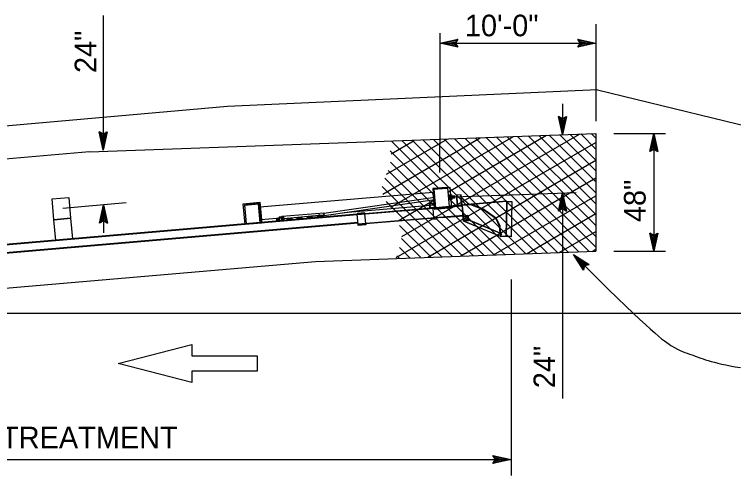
# Model space of a CAD drawing. Extents: x -893 to 867, y -474 to 712.
# Drawn here: x -108.3 to 124.6, y 15.5 to 165.1 of the extents above; entities that cross this region are included whole.
import ezdxf

# ---------------------------------------------------------------- set-up
doc = ezdxf.new("R2010")
doc.units = 0
for name, color, linetype in [('11 Undefined', 7, 'Continuous'), ('60 Nongeo Data', 7, 'Continuous'), ('pp_PRESENTATION', 7, 'Continuous'), ('tcd_BARRIER-CONC', 7, 'Continuous'), ('tcd_BARRIER-CONC-anno', 7, 'Continuous')]:
    doc.layers.add(name, color=color, linetype=linetype)

# ---------------------------------------------------------------- blocks, each defined once
blk = doc.blocks.new('AHT')
at = {"layer": '60 Nongeo Data'}
blk.add_lwpolyline([(-5.9055, 1.3189), (0, 0), (-5.9059, -1.3094), (-5.6957, -0.9602), (-1.3693, -0.0035), (-5.6968, 0.9693), (-5.4886, 0.6205), (-2.7193, 0.002), (-5.4858, -0.6114), (-5.2756, -0.2622), (-4.0791, 0.0031), (-5.2799, 0.2713), (-5.1181, 0), (-5.9059, -1.3094), (-5.1181, 0)], close=True, dxfattribs=at)

msp = doc.modelspace()

# ---------------------------------------------------------------- linework, layer by layer
at = {"layer": '11 Undefined'}
for p, q in [((17.11, 93.05), (74.7, 126.3)), ((32.09, 107.47), (63.99, 125.89)), ((61.48, 125.79), (80.02, 107.24)), ((64.88, 125.92), (80.02, 110.78)), ((68.28, 126.05), (80.02, 114.31)), ((71.69, 126.18), (80.02, 117.85)), ((75.09, 126.32), (80.02, 121.38)), ((78.5, 126.45), (80.02, 124.92)), ((10.98, 106.83), (42.56, 125.06)), ((12.24, 113.33), (31.84, 124.65)), ((13.54, 102.53), (53.27, 125.47)), ((13.65, 119.92), (21.13, 124.24)), ((13.82, 123.95), (29.23, 108.54)), ((15.34, 86.25), (80.02, 123.6)), ((17.22, 124.09), (53.93, 87.38)), ((20.62, 124.22), (57.35, 87.49)), ((24.03, 124.35), (60.76, 87.61)), ((27.43, 124.48), (64.18, 87.73)), ((30.84, 124.61), (67.6, 87.85)), ((34.24, 124.74), (71.02, 87.97)), ((37.65, 124.87), (74.44, 88.08)), ((41.05, 125), (77.85, 88.2)), ((44.45, 125.13), (80.02, 89.56)), ((47.86, 125.27), (80.02, 93.1)), ((51.26, 125.4), (80.02, 96.64)), ((54.67, 125.53), (80.02, 100.17)), ((58.07, 125.66), (80.02, 103.71)), ((13.34, 120.89), (27.77, 106.47)), ((13.52, 117.18), (28.07, 102.63)), ((25.6, 86.4), (80.02, 117.83)), ((12.69, 114.47), (40.26, 86.91)), ((11.64, 111.99), (36.84, 86.79)), ((36.23, 86.77), (80.02, 112.05)), ((10.82, 109.27), (33.42, 86.67)), ((15.94, 98.14), (27.88, 105.04)), ((32.28, 105.49), (50.51, 87.26)), ((46.86, 87.13), (80.02, 106.28)), ((12.13, 104.42), (30, 86.55)), ((31.5, 102.73), (47.09, 87.14)), ((28.24, 102.46), (43.67, 87.02)), ((57.5, 87.5), (80.02, 100.51)), ((16.37, 96.65), (26.59, 86.44)), ((68.13, 87.87), (80.02, 94.73)), ((17.04, 92.45), (23.17, 86.32)), ((16.43, 89.52), (19.75, 86.2)), ((78.77, 88.23), (80.02, 88.96)), ((15.57, 86.84), (16.33, 86.08))]:
    msp.add_line(p, q, dxfattribs=at)
at = {"layer": 'pp_PRESENTATION'}
for p, q in [((-74.72, 51.87), (-50.81, 58.01)), ((-50.81, 58.01), (-50.81, 54.37)), ((-50.81, 54.37), (-29.72, 54.37)), ((-29.72, 54.37), (-29.72, 51.87)), ((-50.82, 45.73), (-74.72, 51.87)), ((-29.72, 51.87), (-29.72, 49.37)), ((-29.72, 49.37), (-50.82, 49.37)), ((-50.82, 49.37), (-50.82, 45.73))]:
    msp.add_line(p, q, dxfattribs=at)
at = {"layer": 'tcd_BARRIER-CONC'}
for p, q in [((80.54, 140.66), (-39.31, 135.22)), ((80.54, 140.66), (279.88, 91.83)), ((-39.33, 135.22), (-198.54, 121.11)), ((-83.99, 120.53), (80.02, 126.51)), ((80.02, 126.51), (80.02, 88.28)), ((-83.99, 120.53), (-360.41, 96.7)), ((27.28, 107.39), (-28.79, 102.63)), ((31.67, 108.99), (27.18, 108.61)), ((27.18, 108.61), (27.43, 105.66)), ((27.43, 105.66), (27.28, 107.39)), ((27.4, 108.42), (31.69, 108.78)), ((27.63, 105.69), (27.4, 108.42)), ((32.05, 108.81), (27.56, 108.43)), ((27.56, 108.43), (28.07, 102.38)), ((31.69, 108.78), (31.67, 108.99)), ((32.57, 102.76), (32.05, 108.81)), ((27.79, 105.71), (-8.08, 100.5)), ((-8.03, 99.89), (27.84, 105.1)), ((27.48, 105.04), (27.67, 102.75)), ((27.63, 103.3), (27.48, 105.04)), ((27.88, 102.77), (27.68, 105.07)), ((32.24, 106.62), (32.52, 106.64)), ((32.38, 104.95), (32.24, 106.62)), ((32.3, 105.93), (32.59, 105.77)), ((32.3, 105.85), (32.6, 105.68)), ((32.66, 104.97), (32.38, 104.95)), ((32.52, 106.64), (32.66, 104.97)), ((32.52, 106.52), (33.29, 106.59)), ((32.65, 105.09), (32.52, 106.52)), ((32.56, 106.17), (33.32, 106.23)), ((32.62, 105.45), (33.38, 105.52)), ((32.65, 105.09), (33.41, 105.16)), ((33.45, 105.33), (33.36, 106.43)), ((33.37, 106.29), (34.11, 106.35)), ((34.18, 105.53), (33.44, 105.47)), ((33.46, 106.29), (33.53, 105.48)), ((33.55, 106.18), (33.6, 105.61)), ((33.62, 106.31), (33.69, 105.49)), ((33.71, 106.19), (33.76, 105.62)), ((33.78, 106.32), (33.85, 105.5)), ((33.88, 106.21), (33.92, 105.64)), ((33.95, 106.34), (34.02, 105.52)), ((33.95, 106.34), (34.02, 105.52)), ((34.04, 106.22), (34.09, 105.65)), ((34.04, 106.22), (34.09, 105.65)), ((34.11, 106.35), (34.18, 105.53)), ((34.11, 106.35), (34.18, 105.53)), ((36.39, 106.55), (34.76, 106.42)), ((34.76, 106.42), (35.03, 103.15)), ((34.91, 106.43), (35.18, 103.16)), ((36.51, 103.27), (36.24, 106.54)), ((36.45, 105.87), (36.39, 106.55)), ((36.66, 103.28), (36.45, 105.87)), ((36.46, 105.73), (39.11, 103.49)), ((-33.39, 103.51), (-28.89, 103.9)), ((-33.37, 103.31), (-33.39, 103.51)), ((-28.89, 103.9), (-28.36, 97.59)), ((-28.79, 102.63), (-28.44, 98.55)), ((-1.51, 100.83), (27.63, 103.3)), ((35.46, 103), (2.74, 100.22)), ((2.75, 100.16), (36.85, 102.99)), ((5.19, 100.48), (36.68, 103.09)), ((26.23, 102.22), (26.11, 103.65)), ((26.3, 103.87), (27.73, 103.99)), ((26.43, 102.24), (26.32, 103.57)), ((26.42, 103.68), (27.03, 103.73)), ((26.42, 102.44), (27.74, 102.55)), ((27.03, 103.73), (27.75, 103.79)), ((27.73, 103.99), (27.93, 104.01)), ((27.79, 103.27), (27.73, 103.99)), ((27.75, 103.79), (27.73, 103.99)), ((27.99, 103.35), (27.78, 103.33)), ((27.84, 102.66), (27.79, 103.27)), ((27.8, 103.18), (28, 103.19)), ((28.01, 103.04), (27.81, 103.02)), ((28.05, 102.58), (27.93, 104.01)), ((32.57, 102.76), (28.07, 102.38)), ((29.79, 102.52), (36.68, 103.09)), ((29.79, 102.52), (30.42, 102.57)), ((29.79, 102.52), (30.24, 102.56)), ((30.32, 102.57), (30.32, 102.61)), ((30.42, 102.57), (30.42, 102.62)), ((39.56, 103.52), (32.58, 102.94)), ((32.59, 102.79), (32.58, 102.94)), ((36.67, 103.13), (32.59, 102.79)), ((38.3, 103.42), (36.66, 103.28)), ((37.09, 98.07), (36.66, 103.28)), ((39.53, 103.37), (36.67, 103.13)), ((36.68, 103.09), (36.84, 103.1)), ((37.12, 99.75), (36.84, 103.1)), ((38.3, 103.42), (40.75, 103.62)), ((43.36, 101.87), (39.53, 103.37)), ((51.19, 104.49), (39.56, 103.52)), ((43.43, 102.01), (39.56, 103.52)), ((39.79, 103.43), (39.78, 103.54)), ((51.19, 104.38), (39.79, 103.43)), ((50.91, 92.99), (51.19, 104.49)), ((51.03, 93.1), (51.3, 104.38)), ((51.19, 104.38), (51.18, 104.49)), ((51.19, 104.49), (52.81, 104.45)), ((51.3, 104.38), (52.81, 104.34)), ((52.81, 104.45), (52.55, 92.95)), ((52.81, 104.45), (52.55, 92.95)), ((2.74, 100.27), (-337.15, 70.98)), ((-337.15, 70.93), (2.74, 100.23)), ((-8.09, 100.68), (-21.58, 99.53)), ((-9.73, 100.54), (-9.65, 99.64)), ((-8.09, 100.68), (-8.02, 99.78)), ((-8.02, 99.78), (-8.09, 100.68)), ((-8.09, 100.68), (-8.02, 99.78)), ((5.16, 100.78), (2.71, 100.58)), ((2.71, 100.58), (2.74, 100.27)), ((5.19, 100.48), (2.74, 100.27)), ((3.01, 96.93), (2.74, 100.27)), ((3.01, 96.93), (2.74, 100.27)), ((5.19, 100.48), (5.16, 100.78)), ((5.47, 97.13), (5.19, 100.48)), ((26.23, 102.22), (26.43, 102.24)), ((26.43, 102.24), (26.42, 102.44)), ((26.43, 102.24), (27.86, 102.36)), ((27.52, 99.07), (27.26, 102.2)), ((47.66, 98.83), (43.36, 101.87)), ((47.78, 98.94), (43.43, 102.01)), ((-28.44, 98.55), (-21, 99.18)), ((-23.38, 98.97), (-22.64, 99.03)), ((-23.31, 98.15), (-23.38, 98.97)), ((-23.31, 98.15), (-23.38, 98.97)), ((-22.57, 98.21), (-23.31, 98.15)), ((-23.24, 98.28), (-23.29, 98.85)), ((-23.24, 98.28), (-23.29, 98.85)), ((-23.15, 98.16), (-23.22, 98.98)), ((-23.15, 98.16), (-23.22, 98.98)), ((-23.07, 98.3), (-23.12, 98.86)), ((-22.98, 98.18), (-23.05, 99)), ((-22.91, 98.31), (-22.96, 98.88)), ((-22.82, 98.19), (-22.89, 99.01)), ((-22.75, 98.32), (-22.8, 98.89)), ((-22.66, 98.21), (-22.72, 99.02)), ((-22.65, 99.17), (-22.56, 98.07)), ((-21.85, 99.41), (-22.61, 99.34)), ((-21.82, 99.05), (-22.58, 98.98)), ((-21.76, 98.33), (-22.52, 98.27)), ((-21.86, 99.53), (-21.58, 99.55)), ((-21.74, 98.15), (-21.86, 99.53)), ((-21.85, 99.41), (-21.74, 98.15)), ((-21.5, 98.65), (-21.8, 98.82)), ((-21.5, 98.57), (-21.79, 98.73)), ((-21.58, 99.55), (-21.46, 98.17)), ((-21.17, 99.57), (-21.05, 98.21)), ((-12.14, 99.61), (-21.08, 98.85)), ((-20.02, 98.48), (-20, 98.58)), ((-20.02, 98.48), (-20.01, 98.37)), ((-19.27, 98.82), (-18.66, 98.88)), ((-19.11, 98.56), (-19.14, 98.65)), ((-19.11, 98.56), (-19.1, 98.44)), ((-18.81, 98.4), (-19.1, 98.48)), ((-18.64, 98.88), (-17.79, 98.48)), ((-16.75, 98.76), (-16.74, 98.86)), ((-16.75, 98.76), (-16.74, 98.65)), ((-16.01, 99.1), (-15.39, 99.15)), ((-15.84, 98.83), (-15.87, 98.93)), ((-15.84, 98.83), (-15.83, 98.72)), ((-15.54, 98.67), (-15.84, 98.76)), ((-15.37, 99.15), (-14.52, 98.76)), ((-13.48, 99.03), (-13.47, 99.14)), ((-13.48, 99.03), (-13.47, 98.92)), ((-12.74, 99.38), (-12.12, 99.43)), ((-12.57, 99.11), (-12.6, 99.21)), ((-12.57, 99.11), (-12.56, 99)), ((-12.27, 98.95), (-12.57, 99.03)), ((-12.14, 99.61), (-8.03, 99.96)), ((-8.03, 99.96), (-12.14, 99.61)), ((-12.12, 99.43), (-12.1, 99.43)), ((-12.12, 99.43), (-11.26, 99.04)), ((-12.1, 99.43), (-11.25, 99.04)), ((-10.21, 99.31), (-10.2, 99.41)), ((-10.21, 99.31), (-10.2, 99.2)), ((-9.47, 99.66), (-8.02, 99.78)), ((-9.31, 99.39), (-9.33, 99.49)), ((-9.31, 99.39), (-9.3, 99.28)), ((-9.31, 99.32), (-9, 99.23)), ((-9.01, 99.23), (-9.3, 99.31)), ((37.11, 99.86), (3.01, 97.04)), ((36.96, 99.74), (5.47, 97.13)), ((26.74, 98.58), (26.71, 98.89)), ((28.37, 98.72), (26.74, 98.58)), ((28.35, 99.03), (28.37, 98.72)), ((30.42, 99.2), (30.43, 99.09)), ((36.97, 99.63), (30.43, 99.09)), ((37.12, 99.75), (36.96, 99.74)), ((36.97, 99.63), (36.97, 99.6)), ((36.97, 99.63), (36.98, 99.51)), ((36.97, 99.63), (37.09, 98.16)), ((36.97, 99.6), (37.09, 98.15)), ((36.97, 99.6), (37.09, 98.16)), ((38.51, 99.83), (37.04, 99.71)), ((37.09, 98.07), (37.49, 99.01)), ((37.09, 98.16), (37.09, 98.16)), ((37.09, 98.16), (37.09, 98.16)), ((49.11, 93.04), (37.09, 98.07)), ((37.23, 98.31), (37.13, 99.48)), ((37.13, 98.15), (37.82, 97.85)), ((38.65, 98.19), (37.18, 98.07)), ((37.21, 99.57), (38.37, 99.66)), ((38.48, 98.34), (37.32, 98.24)), ((49.48, 93.9), (37.46, 98.93)), ((49.51, 93.98), (37.49, 99.01)), ((49.15, 93.12), (37.82, 97.85)), ((38.56, 98.42), (38.46, 99.59)), ((38.6, 99.77), (38.72, 98.3)), ((48.83, 96.44), (47.66, 98.83)), ((48.98, 96.48), (47.78, 98.94)), ((2.96, 97.58), (-337.05, 68.27)), ((-337.05, 68.23), (2.96, 97.54)), ((-31.04, 97.36), (-33.21, 97.17)), ((-30.5, 97.4), (-31.4, 97.33)), ((-30.86, 97.37), (-31.04, 97.36)), ((5.47, 97.13), (3.01, 96.93)), ((3.04, 96.62), (3.01, 96.93)), ((5.49, 96.82), (3.04, 96.62)), ((5.47, 97.13), (5.49, 96.82)), ((49.11, 93.04), (48.83, 96.44)), ((49.27, 93.05), (48.98, 96.48)), ((49.11, 93.04), (49.51, 93.98)), ((49.11, 93.04), (49.27, 93.05)), ((52.55, 92.95), (49.11, 93.04)), ((49.27, 93.03), (49.27, 93.14)), ((50.92, 93.1), (49.27, 93.14)), ((52.56, 93.06), (51.03, 93.1)), ((-10.79, 84.96), (80.02, 88.28)), ((-204.94, 68.23), (-10.79, 84.96)), ((-330.11, 68.23), (383.09, 68.23))]:
    msp.add_line(p, q, dxfattribs=at)
for points in [[(27.27, 108.61), (32.67, 109.09), (33.26, 102.35), (27.87, 101.87)], [(-96.1, 105.26), (-90.71, 105.74), (-90.11, 99), (-95.51, 98.52)], [(-34.21, 103.7), (-28.81, 104.18), (-28.22, 97.44), (-33.62, 96.96)], [(-29.25, 103.69), (-33.76, 103.3), (-33.72, 103.26), (-29.24, 103.65)], [(-33.76, 103.3), (-33.23, 97.15), (-33.19, 97.16), (-33.72, 103.26)], [(-28.7, 97.54), (-29.22, 103.67), (-29.26, 103.66), (-28.74, 97.54)], [(-95.51, 98.52), (-90.11, 99), (-89.52, 92.26), (-94.92, 91.78)], [(-20, 98.59), (-20, 98.64), (-19.98, 98.68), (-19.94, 98.73), (-19.89, 98.78), (-19.83, 98.81), (-19.76, 98.84), (-19.68, 98.86), (-19.59, 98.87), (-19.51, 98.88), (-19.43, 98.87), (-19.35, 98.85), (-19.28, 98.83), (-19.22, 98.79), (-19.18, 98.75), (-19.15, 98.71), (-19.14, 98.66), (-19.14, 98.61), (-19.16, 98.56), (-19.2, 98.51), (-19.25, 98.47), (-19.31, 98.43), (-19.39, 98.4), (-19.47, 98.38), (-19.55, 98.37), (-19.63, 98.37), (-19.72, 98.37), (-19.79, 98.39), (-19.86, 98.42), (-19.92, 98.45), (-19.96, 98.49), (-19.99, 98.54)], [(-19.98, 98.59), (-19.98, 98.64), (-19.96, 98.68), (-19.93, 98.73), (-19.88, 98.77), (-19.82, 98.8), (-19.75, 98.83), (-19.67, 98.85), (-19.59, 98.86), (-19.51, 98.87), (-19.43, 98.86), (-19.36, 98.84), (-19.29, 98.82), (-19.24, 98.79), (-19.2, 98.75), (-19.17, 98.7), (-19.16, 98.66), (-19.16, 98.61), (-19.18, 98.56), (-19.22, 98.52), (-19.27, 98.48), (-19.33, 98.44), (-19.39, 98.41), (-19.47, 98.39), (-19.55, 98.38), (-19.63, 98.38), (-19.71, 98.39), (-19.78, 98.4), (-19.85, 98.43), (-19.9, 98.46), (-19.94, 98.5), (-19.97, 98.54)], [(-16.74, 98.86), (-16.73, 98.91), (-16.71, 98.96), (-16.67, 99.01), (-16.62, 99.05), (-16.56, 99.09), (-16.49, 99.12), (-16.41, 99.14), (-16.33, 99.15), (-16.24, 99.16), (-16.16, 99.15), (-16.08, 99.13), (-16.01, 99.1), (-15.96, 99.07), (-15.91, 99.03), (-15.88, 98.98), (-15.87, 98.94), (-15.88, 98.89), (-15.9, 98.84), (-15.93, 98.79), (-15.98, 98.75), (-16.05, 98.71), (-16.12, 98.68), (-16.2, 98.66), (-16.28, 98.65), (-16.37, 98.64), (-16.45, 98.65), (-16.53, 98.67), (-16.59, 98.69), (-16.65, 98.73), (-16.69, 98.77), (-16.72, 98.81)], [(-16.72, 98.86), (-16.71, 98.91), (-16.69, 98.96), (-16.66, 99), (-16.61, 99.05), (-16.55, 99.08), (-16.48, 99.11), (-16.4, 99.13), (-16.32, 99.14), (-16.24, 99.14), (-16.16, 99.14), (-16.09, 99.12), (-16.03, 99.1), (-15.97, 99.06), (-15.93, 99.02), (-15.9, 98.98), (-15.89, 98.93), (-15.9, 98.89), (-15.92, 98.84), (-15.95, 98.79), (-16, 98.75), (-16.06, 98.72), (-16.13, 98.69), (-16.2, 98.67), (-16.28, 98.66), (-16.36, 98.66), (-16.44, 98.66), (-16.52, 98.68), (-16.58, 98.7), (-16.63, 98.74), (-16.68, 98.78), (-16.7, 98.82)], [(-13.47, 99.14), (-13.46, 99.19), (-13.44, 99.24), (-13.41, 99.29), (-13.36, 99.33), (-13.29, 99.37), (-13.22, 99.4), (-13.14, 99.42), (-13.06, 99.43), (-12.97, 99.43), (-12.89, 99.42), (-12.81, 99.41), (-12.74, 99.38), (-12.69, 99.35), (-12.64, 99.31), (-12.62, 99.26), (-12.6, 99.21), (-12.61, 99.16), (-12.63, 99.11), (-12.66, 99.07), (-12.71, 99.02), (-12.78, 98.99), (-12.85, 98.96), (-12.93, 98.94), (-13.01, 98.92), (-13.1, 98.92), (-13.18, 98.93), (-13.26, 98.95), (-13.33, 98.97), (-13.38, 99.01), (-13.43, 99.05), (-13.45, 99.09)], [(-13.45, 99.14), (-13.44, 99.19), (-13.42, 99.24), (-13.39, 99.28), (-13.34, 99.32), (-13.28, 99.36), (-13.21, 99.39), (-13.14, 99.41), (-13.06, 99.42), (-12.98, 99.42), (-12.9, 99.41), (-12.82, 99.4), (-12.76, 99.37), (-12.7, 99.34), (-12.66, 99.3), (-12.64, 99.26), (-12.62, 99.21), (-12.63, 99.16), (-12.65, 99.12), (-12.68, 99.07), (-12.73, 99.03), (-12.79, 99), (-12.86, 98.97), (-12.93, 98.95), (-13.01, 98.94), (-13.1, 98.93), (-13.17, 98.94), (-13.25, 98.96), (-13.31, 98.98), (-13.37, 99.01), (-13.41, 99.05), (-13.44, 99.1)], [(-10.2, 99.42), (-10.2, 99.47), (-10.17, 99.52), (-10.14, 99.56), (-10.09, 99.61), (-10.03, 99.64), (-9.95, 99.67), (-9.87, 99.7), (-9.79, 99.71), (-9.7, 99.71), (-9.62, 99.7), (-9.55, 99.69), (-9.48, 99.66), (-9.42, 99.63), (-9.38, 99.59), (-9.35, 99.54), (-9.34, 99.49), (-9.34, 99.44), (-9.36, 99.39), (-9.4, 99.34), (-9.45, 99.3), (-9.51, 99.26), (-9.58, 99.23), (-9.66, 99.21), (-9.75, 99.2), (-9.83, 99.2), (-9.91, 99.21), (-9.99, 99.22), (-10.06, 99.25), (-10.11, 99.28), (-10.16, 99.32), (-10.19, 99.37)], [(-10.18, 99.42), (-10.18, 99.47), (-10.16, 99.51), (-10.12, 99.56), (-10.07, 99.6), (-10.01, 99.64), (-9.94, 99.66), (-9.87, 99.68), (-9.79, 99.7), (-9.71, 99.7), (-9.63, 99.69), (-9.56, 99.68), (-9.49, 99.65), (-9.44, 99.62), (-9.39, 99.58), (-9.37, 99.54), (-9.36, 99.49), (-9.36, 99.44), (-9.38, 99.39), (-9.41, 99.35), (-9.46, 99.31), (-9.52, 99.27), (-9.59, 99.24), (-9.67, 99.22), (-9.75, 99.21), (-9.83, 99.21), (-9.91, 99.22), (-9.98, 99.23), (-10.04, 99.26), (-10.1, 99.29), (-10.14, 99.33), (-10.17, 99.37)], [(43.05, 95.53), (43.12, 95.58), (43.04, 95.56)], [(-94.72, 91.83), (-89.82, 92.26), (-89.82, 92.3), (-94.73, 91.87)], [(-94.68, 91.84), (-89.78, 92.26), (-89.78, 92.3), (-94.69, 91.88)], [(-94.68, 91.84), (-89.78, 92.26), (-89.78, 92.3), (-94.69, 91.88)]]:
    msp.add_lwpolyline(points, close=True, dxfattribs=at)
for points in [[(-19.98, 98.3), (-20, 98.33), (-20.01, 98.37)], [(-19.1, 98.44), (-19.1, 98.41), (-19.11, 98.37)], [(-16.71, 98.57), (-16.73, 98.61), (-16.74, 98.65)], [(-15.83, 98.72), (-15.83, 98.68), (-15.84, 98.65)], [(-13.45, 98.85), (-13.46, 98.89), (-13.47, 98.92)], [(-12.56, 99), (-12.57, 98.96), (-12.58, 98.92)], [(-10.18, 99.13), (-10.19, 99.16), (-10.2, 99.2)], [(-9.3, 99.28), (-9.3, 99.24), (-9.31, 99.2)]]:
    msp.add_lwpolyline(points, dxfattribs=at)
for centre, radius, start, end in [((33.02, 106.39), 0.34, 333.0383, 36.6675), ((31.98, 105.76), 1.43, 350.2834, 19.4223), ((33.11, 105.31), 0.34, 333.0383, 36.6675), ((26.32, 103.67), 0.205, 94.7414, 184.7414), ((26.43, 103.58), 0.102, 94.7414, 184.7414), ((27.74, 102.66), 0.102, 274.7414, 4.7414), ((27.85, 102.56), 0.205, 274.7414, 4.7414), ((-22.31, 99.19), 0.34, 153.0382, 216.6674), ((-21.18, 98.74), 1.43, 170.2834, 199.4223), ((-22.22, 98.11), 0.34, 153.0382, 186.1727), ((-21.14, 96.36), 2.39, 55.3237, 62.0579), ((-19.31, 95.52), 2.85, 90.2821, 99.4236), ((-17.65, 96.66), 2.39, 127.6477, 134.3819), ((-17.87, 96.64), 2.39, 55.3237, 62.0579), ((-16.04, 95.8), 2.85, 90.2821, 99.4236), ((-14.38, 96.94), 2.39, 127.6477, 134.3819), ((-14.6, 96.92), 2.39, 55.3237, 62.0579), ((-12.77, 96.08), 2.85, 90.2821, 99.4236), ((-11.11, 97.22), 2.39, 127.6477, 134.3819), ((-11.33, 97.2), 2.39, 55.3237, 62.0579), ((-9.5, 96.35), 2.85, 90.2821, 99.4236), ((-7.84, 97.49), 2.39, 127.6477, 134.3819), ((37.05, 99.63), 0.082, 94.7414, 184.7414), ((37.17, 98.15), 0.082, 184.7414, 274.7414), ((37.21, 99.48), 0.082, 94.7414, 184.7414), ((37.31, 98.32), 0.082, 184.7414, 274.7414), ((38.38, 99.58), 0.082, 4.7414, 94.7414), ((38.47, 98.42), 0.082, 274.7414, 4.7414), ((38.47, 98.42), 0.082, 274.7414, 4.7414), ((38.52, 99.75), 0.082, 4.7414, 94.7414), ((38.64, 98.28), 0.082, 274.7414, 4.7414)]:
    msp.add_arc(centre, radius, start, end, dxfattribs=at)
at = {"layer": 'tcd_BARRIER-CONC-anno'}
for p, q in [((-79.57, 164.69), (-79.57, 121.09)), ((80.02, 161.9), (80.02, 130.47)), ((29.42, 158.99), (29.42, 123.02)), ((29.42, 155.74), (80.02, 155.74)), ((69.18, 136.1), (69.18, 126.11)), ((85.83, 126.51), (102.59, 126.51)), ((98.78, 126.51), (98.78, 88.28)), ((29.42, 113.84), (29.42, 123.02)), ((34.01, 105.94), (73.67, 107.38)), ((69.18, 107.22), (69.18, 40.51)), ((-72.08, 103.98), (-92.68, 102.17)), ((-79.48, 103.34), (-79.48, 94.26)), ((85.83, 88.28), (102.59, 88.28)), ((52.55, 79.11), (52.55, 15.52)), ((-339.31, 20.73), (52.55, 20.73))]:
    msp.add_line(p, q, dxfattribs=at)
for points in [[(35.33, 154.42), (29.42, 155.74), (35.33, 157.04), (35.12, 156.7), (30.79, 155.74), (35.12, 154.77), (34.91, 155.11), (32.14, 155.73), (34.91, 156.35), (34.7, 156), (33.5, 155.73), (34.7, 155.46), (34.54, 155.74), (35.33, 157.04), (34.54, 155.74)], [(74.12, 157.05), (80.02, 155.74), (74.12, 154.43), (74.33, 154.77), (78.66, 155.73), (74.33, 156.7), (74.54, 156.36), (77.31, 155.74), (74.54, 155.12), (74.75, 155.47), (75.95, 155.74), (74.74, 156.01), (74.91, 155.74), (74.12, 154.43), (74.91, 155.74)], [(70.5, 132.02), (69.18, 126.11), (67.87, 132.02), (68.22, 131.81), (69.17, 127.48), (70.15, 131.81), (69.8, 131.6), (69.18, 128.83), (68.57, 131.6), (68.92, 131.39), (69.18, 130.19), (69.45, 131.39), (69.18, 131.23), (67.87, 132.02), (69.18, 131.23)], [(-78.25, 127), (-79.57, 121.09), (-80.88, 127), (-80.53, 126.79), (-79.57, 122.46), (-78.6, 126.79), (-78.95, 126.58), (-79.56, 123.81), (-80.18, 126.58), (-79.83, 126.37), (-79.56, 125.17), (-79.3, 126.37), (-79.57, 126.21), (-80.88, 127), (-79.57, 126.21)], [(67.86, 101.31), (69.18, 107.22), (70.49, 101.31), (70.14, 101.52), (69.18, 105.85), (68.21, 101.52), (68.56, 101.73), (69.18, 104.5), (69.79, 101.73), (69.44, 101.94), (69.17, 103.14), (68.91, 101.94), (69.18, 102.1), (70.49, 101.31), (69.18, 102.1)], [(-80.8, 97.43), (-79.48, 103.34), (-78.17, 97.43), (-78.52, 97.64), (-79.48, 101.97), (-80.45, 97.64), (-80.1, 97.85), (-79.48, 100.62), (-78.87, 97.85), (-79.22, 98.06), (-79.48, 99.26), (-79.75, 98.06), (-79.48, 98.22), (-78.17, 97.43), (-79.48, 98.22)], [(46.65, 22.05), (52.55, 20.73), (46.65, 19.42), (46.86, 19.77), (51.18, 20.72), (46.86, 21.7), (47.06, 21.35), (49.83, 20.73), (47.07, 20.12), (47.28, 20.46), (48.47, 20.73), (47.27, 21), (47.44, 20.73), (46.65, 19.42), (47.44, 20.73)]]:
    msp.add_lwpolyline(points, close=True, dxfattribs=at)
msp.add_open_spline([(72.74, 87.27), (95.94, 63.8), (106.31, 55.83), (109.97, 55.4), (117.38, 52.08), (126.83, 50.54)], degree=3, dxfattribs=at)

# ---------------------------------------------------------------- block references
for p, rotation in [((98.78, 126.51), 90), ((98.78, 88.28), -90), ((72.74, 87.27), 134.65943733720337)]:
    msp.add_blockref('AHT', p, dxfattribs=dict(at, rotation=rotation))

# ---------------------------------------------------------------- texts
for s, p in [('10\'-0"', (37.58, 158)), ('FLARED TERMINAL SYSTEM END TREATMENT', (-265.55, 24.38))]:
    msp.add_text(s, height=7, dxfattribs=at).set_placement(p)
for s, p in [('24"', (-81.8, 146.08)), ('48"', (96.11, 97.75)), ('24"', (66.81, 43.88))]:
    msp.add_text(s, height=7, rotation=90, dxfattribs=at).set_placement(p)

doc.saveas('drawing.dxf')
